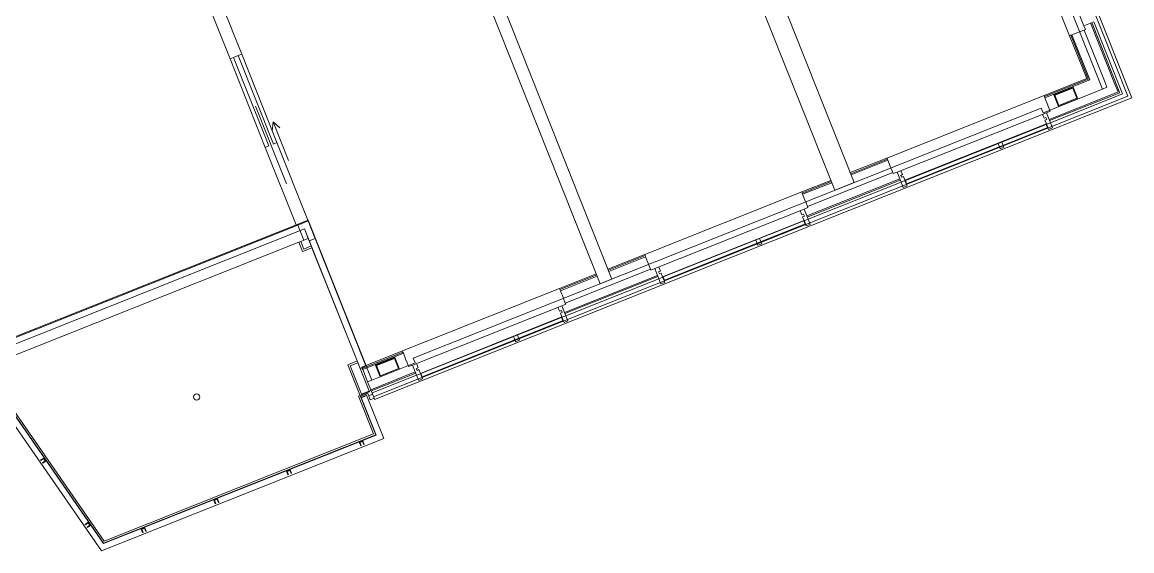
# Model space of a CAD drawing. Header units: metres. Extents: x 2747624 to 2747775, y 1250135 to 1250307.
# Drawn here: x 2747712.63 to 2747725.93, y 1250213.96 to 1250220.29 of the extents above; entities that cross this region are included whole.
import ezdxf

# ---------------------------------------------------------------- set-up
doc = ezdxf.new("R2010")
doc.units = ezdxf.units.M
doc.header["$MEASUREMENT"] = 0
doc.layers.add('nichttragend', color=7, linetype='Continuous')
doc.layers.add('tragend', color=7, linetype='Continuous')

# ---------------------------------------------------------------- blocks, each defined once
blk = doc.blocks.new('dfghdgh')
at = {"layer": 'nichttragend', "color": 252, "linetype": 'Continuous', "lineweight": 0}
for p, q in [((2746722.704, 1250227.37), (2746725.876, 1250219.403)), ((2746725.922, 1250219.383), (2746722.724, 1250227.416)), ((2746725.569, 1250219.489), (2746722.562, 1250227.04)), ((2746724.428, 1250222.008), (2746725.177, 1250220.127)), ((2746724.634, 1250222.037), (2746725.346, 1250220.248)), ((2746725.351, 1250220.196), (2746725.296, 1250220.174)), ((2746725.346, 1250220.248), (2746725.467, 1250220.296)), ((2746725.346, 1250220.248), (2746725.365, 1250220.202)), ((2746725.365, 1250220.202), (2746725.351, 1250220.196)), ((2746725.812, 1250219.43), (2746725.467, 1250220.296)), ((2746725.191, 1250220.133), (2746725.177, 1250220.127)), ((2746725.205, 1250220.138), (2746725.191, 1250220.133)), ((2746725.294, 1250220.174), (2746725.205, 1250220.138)), ((2746725.296, 1250220.174), (2746725.294, 1250220.174)), ((2746715.158, 1250219.867), (2746715.116, 1250219.851)), ((2746715.116, 1250219.851), (2746715.538, 1250218.791)), ((2746715.158, 1250219.867), (2746715.579, 1250218.808)), ((2746715.255, 1250219.906), (2746715.213, 1250219.889)), ((2746715.635, 1250218.83), (2746715.213, 1250219.889)), ((2746715.677, 1250218.847), (2746715.255, 1250219.906)), ((2746725.876, 1250219.403), (2746716.835, 1250215.803)), ((2746716.848, 1250215.77), (2746725.922, 1250219.383)), ((2746722.988, 1250218.663), (2746724.87, 1250219.413)), ((2746724.858, 1250219.206), (2746725.569, 1250219.489)), ((2746724.875, 1250219.399), (2746724.87, 1250219.413)), ((2746724.881, 1250219.385), (2746724.875, 1250219.399)), ((2746724.916, 1250219.295), (2746724.881, 1250219.385)), ((2746724.946, 1250219.086), (2746725.812, 1250219.43)), ((2746715.422, 1250219.284), (2746715.792, 1250218.355)), ((2746717.31, 1250216.265), (2746724.836, 1250219.262)), ((2746724.836, 1250219.262), (2746724.858, 1250219.206)), ((2746724.917, 1250219.294), (2746724.916, 1250219.295)), ((2746724.939, 1250219.238), (2746724.917, 1250219.294)), ((2746723.11, 1250218.494), (2746724.898, 1250219.206)), ((2746724.852, 1250219.188), (2746724.871, 1250219.139)), ((2746724.871, 1250219.139), (2746724.892, 1250219.148)), ((2746724.88, 1250219.116), (2746724.902, 1250219.124)), ((2746724.88, 1250219.116), (2746724.898, 1250219.071)), ((2746724.892, 1250219.148), (2746724.902, 1250219.124)), ((2746724.898, 1250219.206), (2746724.944, 1250219.225)), ((2746724.946, 1250219.086), (2746724.898, 1250219.206)), ((2746724.944, 1250219.225), (2746724.939, 1250219.238)), ((2746715.631, 1250219.098), (2746715.621, 1250218.986)), ((2746715.631, 1250219.098), (2746715.816, 1250218.633)), ((2746715.631, 1250219.098), (2746715.714, 1250219.023)), ((2746723.203, 1250218.396), (2746724.898, 1250219.071)), ((2746723.208, 1250218.393), (2746724.896, 1250219.066)), ((2746723.223, 1250218.355), (2746724.915, 1250219.029)), ((2746724.911, 1250219.028), (2746724.896, 1250219.066)), ((2746724.915, 1250219.029), (2746724.898, 1250219.071)), ((2746724.9, 1250219.067), (2746724.946, 1250219.086)), ((2746724.9, 1250219.067), (2746724.946, 1250219.086)), ((2746724.915, 1250219.029), (2746724.911, 1250219.028)), ((2746724.915, 1250219.029), (2746724.924, 1250219.005)), ((2746724.924, 1250219.005), (2746724.971, 1250219.023)), ((2746724.946, 1250219.086), (2746724.971, 1250219.023)), ((2746724.365, 1250218.854), (2746724.39, 1250218.792)), ((2746715.579, 1250218.808), (2746715.538, 1250218.791)), ((2746715.538, 1250218.791), (2746715.907, 1250217.862)), ((2746715.677, 1250218.847), (2746715.635, 1250218.83)), ((2746715.677, 1250218.847), (2746716.047, 1250217.918)), ((2746724.319, 1250218.836), (2746724.344, 1250218.774)), ((2746724.344, 1250218.774), (2746724.39, 1250218.792)), ((2746722.994, 1250218.65), (2746722.988, 1250218.663)), ((2746722.999, 1250218.636), (2746722.994, 1250218.65)), ((2746723.035, 1250218.546), (2746722.999, 1250218.636)), ((2746723.036, 1250218.545), (2746723.035, 1250218.546)), ((2746723.058, 1250218.489), (2746723.036, 1250218.545)), ((2746723.063, 1250218.476), (2746723.058, 1250218.489)), ((2746723.11, 1250218.494), (2746723.063, 1250218.476)), ((2746723.158, 1250218.374), (2746723.11, 1250218.494)), ((2746723.154, 1250218.455), (2746723.175, 1250218.464)), ((2746723.154, 1250218.455), (2746723.163, 1250218.432)), ((2746723.156, 1250218.513), (2746723.175, 1250218.464)), ((2746722.043, 1250217.93), (2746723.158, 1250218.374)), ((2746723.158, 1250218.374), (2746723.204, 1250218.392)), ((2746723.158, 1250218.374), (2746723.204, 1250218.392)), ((2746723.158, 1250218.374), (2746723.182, 1250218.311)), ((2746723.163, 1250218.432), (2746723.185, 1250218.441)), ((2746723.182, 1250218.311), (2746723.229, 1250218.33)), ((2746723.185, 1250218.441), (2746723.203, 1250218.396)), ((2746723.219, 1250218.354), (2746723.203, 1250218.396)), ((2746723.223, 1250218.355), (2746723.208, 1250218.393)), ((2746723.223, 1250218.355), (2746723.219, 1250218.354)), ((2746723.219, 1250218.354), (2746723.229, 1250218.33)), ((2746720.085, 1250217.508), (2746721.966, 1250218.257)), ((2746721.972, 1250218.243), (2746721.966, 1250218.257)), ((2746721.977, 1250218.229), (2746721.972, 1250218.243)), ((2746722.013, 1250218.14), (2746721.977, 1250218.229)), ((2746720.206, 1250217.338), (2746721.995, 1250218.05)), ((2746721.995, 1250218.05), (2746722.041, 1250218.069)), ((2746722.043, 1250217.93), (2746721.995, 1250218.05)), ((2746722.014, 1250218.138), (2746722.013, 1250218.14)), ((2746722.036, 1250218.082), (2746722.014, 1250218.138)), ((2746722.041, 1250218.069), (2746722.036, 1250218.082)), ((2746711.984, 1250216.3), (2746716.051, 1250217.92)), ((2746716.047, 1250217.918), (2746716.05, 1250217.909)), ((2746716.051, 1250217.92), (2746716.814, 1250216.003)), ((2746721.948, 1250218.032), (2746721.968, 1250217.983)), ((2746721.968, 1250217.983), (2746721.989, 1250217.992)), ((2746721.977, 1250217.96), (2746721.998, 1250217.968)), ((2746721.977, 1250217.96), (2746721.995, 1250217.915)), ((2746721.989, 1250217.992), (2746721.998, 1250217.968)), ((2746721.996, 1250217.911), (2746722.043, 1250217.93)), ((2746721.996, 1250217.911), (2746722.043, 1250217.93)), ((2746722.043, 1250217.93), (2746722.068, 1250217.867)), ((2746712.069, 1250216.324), (2746715.926, 1250217.859)), ((2746716.007, 1250217.816), (2746712.095, 1250216.258)), ((2746715.907, 1250217.862), (2746715.911, 1250217.853)), ((2746716.051, 1250217.909), (2746715.926, 1250217.859)), ((2746715.998, 1250217.679), (2746715.926, 1250217.859)), ((2746716.785, 1250215.861), (2746716.007, 1250217.816)), ((2746716.051, 1250217.909), (2746716.123, 1250217.729)), ((2746720.299, 1250217.24), (2746721.995, 1250217.915)), ((2746720.304, 1250217.238), (2746721.993, 1250217.91)), ((2746720.32, 1250217.199), (2746722.011, 1250217.873)), ((2746722.008, 1250217.872), (2746721.993, 1250217.91)), ((2746722.011, 1250217.873), (2746721.995, 1250217.915)), ((2746722.011, 1250217.873), (2746722.008, 1250217.872)), ((2746722.011, 1250217.873), (2746722.021, 1250217.849)), ((2746722.021, 1250217.849), (2746722.068, 1250217.867)), ((2746715.941, 1250217.656), (2746712.148, 1250216.146)), ((2746715.941, 1250217.656), (2746715.962, 1250217.664)), ((2746715.985, 1250217.545), (2746715.941, 1250217.656)), ((2746715.962, 1250217.664), (2746715.998, 1250217.679)), ((2746715.998, 1250217.573), (2746715.962, 1250217.664)), ((2746715.998, 1250217.679), (2746716.053, 1250217.701)), ((2746716.053, 1250217.701), (2746716.064, 1250217.673)), ((2746716.064, 1250217.673), (2746716.134, 1250217.701)), ((2746716.134, 1250217.701), (2746716.123, 1250217.729)), ((2746716.134, 1250217.701), (2746716.743, 1250216.172)), ((2746721.416, 1250217.68), (2746721.44, 1250217.618)), ((2746721.462, 1250217.698), (2746721.487, 1250217.636)), ((2746716.097, 1250217.589), (2746715.985, 1250217.545)), ((2746716.089, 1250217.61), (2746715.998, 1250217.573)), ((2746716.637, 1250216.232), (2746716.097, 1250217.589)), ((2746721.44, 1250217.618), (2746721.487, 1250217.636)), ((2746720.091, 1250217.494), (2746720.085, 1250217.508)), ((2746720.096, 1250217.48), (2746720.091, 1250217.494)), ((2746720.132, 1250217.39), (2746720.096, 1250217.48)), ((2746720.132, 1250217.389), (2746720.132, 1250217.39)), ((2746720.154, 1250217.333), (2746720.132, 1250217.389)), ((2746720.16, 1250217.32), (2746720.154, 1250217.333)), ((2746720.206, 1250217.338), (2746720.16, 1250217.32)), ((2746720.254, 1250217.218), (2746720.206, 1250217.338)), ((2746720.251, 1250217.3), (2746720.272, 1250217.308)), ((2746720.251, 1250217.3), (2746720.26, 1250217.276)), ((2746720.253, 1250217.357), (2746720.272, 1250217.308)), ((2746720.26, 1250217.276), (2746720.281, 1250217.285)), ((2746720.281, 1250217.285), (2746720.299, 1250217.24)), ((2746719.139, 1250216.774), (2746720.254, 1250217.218)), ((2746720.254, 1250217.218), (2746720.301, 1250217.236)), ((2746720.254, 1250217.218), (2746720.301, 1250217.236)), ((2746720.254, 1250217.218), (2746720.279, 1250217.155)), ((2746720.279, 1250217.155), (2746720.326, 1250217.174)), ((2746720.316, 1250217.198), (2746720.299, 1250217.24)), ((2746720.32, 1250217.199), (2746720.304, 1250217.238)), ((2746720.32, 1250217.199), (2746720.316, 1250217.198)), ((2746720.316, 1250217.198), (2746720.326, 1250217.174)), ((2746717.182, 1250216.352), (2746719.063, 1250217.101)), ((2746719.069, 1250217.087), (2746719.063, 1250217.101)), ((2746719.074, 1250217.073), (2746719.069, 1250217.087)), ((2746719.11, 1250216.984), (2746719.074, 1250217.073)), ((2746717.303, 1250216.182), (2746719.091, 1250216.894)), ((2746719.045, 1250216.876), (2746719.064, 1250216.827)), ((2746719.091, 1250216.894), (2746719.138, 1250216.913)), ((2746719.139, 1250216.774), (2746719.091, 1250216.894)), ((2746719.11, 1250216.982), (2746719.11, 1250216.984)), ((2746719.132, 1250216.926), (2746719.11, 1250216.982)), ((2746719.138, 1250216.913), (2746719.132, 1250216.926)), ((2746717.396, 1250216.084), (2746719.091, 1250216.759)), ((2746717.401, 1250216.082), (2746719.089, 1250216.754)), ((2746719.064, 1250216.827), (2746719.086, 1250216.836)), ((2746719.074, 1250216.804), (2746719.095, 1250216.812)), ((2746719.074, 1250216.804), (2746719.091, 1250216.759)), ((2746719.086, 1250216.836), (2746719.095, 1250216.812)), ((2746719.104, 1250216.716), (2746719.089, 1250216.754)), ((2746719.108, 1250216.717), (2746719.091, 1250216.759)), ((2746719.093, 1250216.755), (2746719.139, 1250216.774)), ((2746719.093, 1250216.755), (2746719.139, 1250216.774)), ((2746719.139, 1250216.774), (2746719.164, 1250216.711)), ((2746712.198, 1250216.166), (2746713.45, 1250216.664)), ((2746717.416, 1250216.043), (2746719.108, 1250216.717)), ((2746719.108, 1250216.717), (2746719.104, 1250216.716)), ((2746719.108, 1250216.717), (2746719.118, 1250216.693)), ((2746719.118, 1250216.693), (2746719.164, 1250216.711)), ((2746718.512, 1250216.524), (2746718.537, 1250216.462)), ((2746718.537, 1250216.462), (2746718.584, 1250216.48)), ((2746718.559, 1250216.542), (2746718.584, 1250216.48)), ((2746717.187, 1250216.338), (2746717.182, 1250216.352)), ((2746717.193, 1250216.324), (2746717.187, 1250216.338)), ((2746717.228, 1250216.234), (2746717.193, 1250216.324)), ((2746712.095, 1250216.258), (2746713.609, 1250214.073)), ((2746716.526, 1250216.187), (2746716.637, 1250216.232)), ((2746716.554, 1250216.175), (2746716.646, 1250216.211)), ((2746716.814, 1250216.003), (2746717.332, 1250216.21)), ((2746717.229, 1250216.233), (2746717.228, 1250216.234)), ((2746717.251, 1250216.177), (2746717.229, 1250216.233)), ((2746717.332, 1250216.21), (2746717.31, 1250216.265)), ((2746717.349, 1250216.201), (2746717.369, 1250216.152)), ((2746712.148, 1250216.146), (2746713.601, 1250214.049)), ((2746716.526, 1250216.187), (2746716.67, 1250215.826)), ((2746716.861, 1250215.347), (2746716.526, 1250216.187)), ((2746716.69, 1250215.834), (2746716.554, 1250216.175)), ((2746716.673, 1250216.143), (2746716.743, 1250216.172)), ((2746716.817, 1250215.849), (2746717.351, 1250216.062)), ((2746717.256, 1250216.164), (2746717.251, 1250216.177)), ((2746717.303, 1250216.182), (2746717.256, 1250216.164)), ((2746717.351, 1250216.062), (2746717.303, 1250216.182)), ((2746717.347, 1250216.144), (2746717.369, 1250216.152)), ((2746717.347, 1250216.144), (2746717.357, 1250216.12)), ((2746717.351, 1250216.062), (2746717.397, 1250216.08)), ((2746717.351, 1250216.062), (2746717.397, 1250216.08)), ((2746717.351, 1250216.062), (2746717.376, 1250215.999)), ((2746717.357, 1250216.12), (2746717.378, 1250216.129)), ((2746717.378, 1250216.129), (2746717.396, 1250216.084)), ((2746717.413, 1250216.042), (2746717.396, 1250216.084)), ((2746717.416, 1250216.043), (2746717.401, 1250216.082)), ((2746713.574, 1250213.958), (2746712.165, 1250215.993)), ((2746713.6, 1250214.044), (2746712.225, 1250216.029)), ((2746717.376, 1250215.999), (2746717.422, 1250216.018)), ((2746717.416, 1250216.043), (2746717.413, 1250216.042)), ((2746717.413, 1250216.042), (2746717.422, 1250216.018)), ((2746716.655, 1250215.809), (2746716.785, 1250215.861)), ((2746716.835, 1250215.358), (2746716.655, 1250215.809)), ((2746716.678, 1250215.805), (2746716.67, 1250215.826)), ((2746716.678, 1250215.805), (2746716.766, 1250215.841)), ((2746716.733, 1250215.814), (2746716.686, 1250215.796)), ((2746716.866, 1250215.344), (2746716.686, 1250215.796)), ((2746716.686, 1250215.796), (2746716.688, 1250215.791)), ((2746716.688, 1250215.791), (2746716.734, 1250215.81)), ((2746716.758, 1250215.861), (2746716.69, 1250215.834)), ((2746716.751, 1250215.822), (2746716.733, 1250215.814)), ((2746716.734, 1250215.81), (2746716.733, 1250215.814)), ((2746716.957, 1250215.305), (2746716.751, 1250215.822)), ((2746716.805, 1250215.88), (2746716.758, 1250215.861)), ((2746716.766, 1250215.841), (2746716.777, 1250215.815)), ((2746716.777, 1250215.815), (2746716.823, 1250215.833)), ((2746716.777, 1250215.815), (2746716.795, 1250215.768)), ((2746716.823, 1250215.833), (2746716.805, 1250215.88)), ((2746716.848, 1250215.77), (2746716.817, 1250215.849)), ((2746716.823, 1250215.833), (2746716.841, 1250215.787)), ((2746716.795, 1250215.768), (2746716.841, 1250215.787)), ((2746716.957, 1250215.305), (2746713.574, 1250213.958)), ((2746716.866, 1250215.344), (2746713.6, 1250214.044)), ((2746713.601, 1250214.049), (2746716.861, 1250215.347)), ((2746713.609, 1250214.073), (2746716.835, 1250215.358)), ((2746716.664, 1250215.259), (2746716.706, 1250215.275)), ((2746716.681, 1250215.217), (2746716.664, 1250215.259)), ((2746716.703, 1250215.269), (2746716.671, 1250215.256)), ((2746716.718, 1250215.232), (2746716.703, 1250215.269)), ((2746716.706, 1250215.275), (2746716.723, 1250215.233)), ((2746716.671, 1250215.256), (2746716.686, 1250215.219)), ((2746716.686, 1250215.219), (2746716.681, 1250215.217)), ((2746716.723, 1250215.233), (2746716.718, 1250215.232)), ((2746712.846, 1250215.045), (2746712.883, 1250215.07)), ((2746712.848, 1250215.041), (2746712.846, 1250215.045)), ((2746712.881, 1250215.063), (2746712.848, 1250215.041)), ((2746712.868, 1250215.012), (2746712.901, 1250215.035)), ((2746712.871, 1250215.008), (2746712.868, 1250215.012)), ((2746712.908, 1250215.033), (2746712.871, 1250215.008)), ((2746712.901, 1250215.035), (2746712.881, 1250215.063)), ((2746712.883, 1250215.07), (2746712.908, 1250215.033)), ((2746715.793, 1250214.912), (2746715.835, 1250214.928)), ((2746715.81, 1250214.87), (2746715.793, 1250214.912)), ((2746715.832, 1250214.922), (2746715.8, 1250214.909)), ((2746715.8, 1250214.909), (2746715.815, 1250214.872)), ((2746715.815, 1250214.872), (2746715.81, 1250214.87)), ((2746715.847, 1250214.885), (2746715.832, 1250214.922)), ((2746715.835, 1250214.928), (2746715.852, 1250214.887)), ((2746715.852, 1250214.887), (2746715.847, 1250214.885)), ((2746714.922, 1250214.565), (2746714.964, 1250214.582)), ((2746714.939, 1250214.523), (2746714.922, 1250214.565)), ((2746714.961, 1250214.575), (2746714.929, 1250214.562)), ((2746714.929, 1250214.562), (2746714.944, 1250214.525)), ((2746714.944, 1250214.525), (2746714.939, 1250214.523)), ((2746714.976, 1250214.538), (2746714.961, 1250214.575)), ((2746714.964, 1250214.582), (2746714.981, 1250214.54)), ((2746714.981, 1250214.54), (2746714.976, 1250214.538)), ((2746713.379, 1250214.274), (2746713.416, 1250214.3)), ((2746713.382, 1250214.27), (2746713.379, 1250214.274)), ((2746713.415, 1250214.293), (2746713.382, 1250214.27)), ((2746713.402, 1250214.241), (2746713.435, 1250214.264)), ((2746713.405, 1250214.237), (2746713.402, 1250214.241)), ((2746713.442, 1250214.263), (2746713.405, 1250214.237)), ((2746713.435, 1250214.264), (2746713.415, 1250214.293)), ((2746713.416, 1250214.3), (2746713.442, 1250214.263)), ((2746714.051, 1250214.218), (2746714.093, 1250214.235)), ((2746714.068, 1250214.176), (2746714.051, 1250214.218)), ((2746714.09, 1250214.228), (2746714.058, 1250214.215)), ((2746714.058, 1250214.215), (2746714.073, 1250214.178)), ((2746714.105, 1250214.191), (2746714.09, 1250214.228)), ((2746714.093, 1250214.235), (2746714.11, 1250214.193)), ((2746714.073, 1250214.178), (2746714.068, 1250214.176)), ((2746714.11, 1250214.193), (2746714.105, 1250214.191))]:
    blk.add_line(p, q, dxfattribs=at)
at = {"layer": 'nichttragend', "color": 190, "linetype": 'Continuous', "lineweight": 0}
for p, q in [((2746725.602, 1250219.567), (2746725.351, 1250220.196)), ((2746725.719, 1250219.549), (2746725.428, 1250220.281)), ((2746725.771, 1250219.459), (2746725.442, 1250220.286)), ((2746725.177, 1250220.127), (2746725.381, 1250219.616)), ((2746725.191, 1250220.133), (2746725.395, 1250219.622)), ((2746725.414, 1250219.613), (2746725.205, 1250220.138)), ((2746725.381, 1250219.616), (2746724.87, 1250219.413)), ((2746725.4, 1250219.608), (2746724.875, 1250219.399)), ((2746724.881, 1250219.385), (2746725.406, 1250219.594)), ((2746725.4, 1250219.608), (2746725.395, 1250219.622)), ((2746725.406, 1250219.594), (2746725.42, 1250219.599)), ((2746725.42, 1250219.599), (2746725.414, 1250219.613)), ((2746725.624, 1250219.511), (2746725.602, 1250219.567)), ((2746725.757, 1250219.454), (2746725.719, 1250219.549)), ((2746724.931, 1250219.125), (2746725.662, 1250219.416)), ((2746724.936, 1250219.111), (2746725.777, 1250219.445)), ((2746725.569, 1250219.489), (2746725.624, 1250219.511)), ((2746725.662, 1250219.416), (2746725.757, 1250219.454)), ((2746725.777, 1250219.445), (2746725.771, 1250219.459)), ((2746722.988, 1250218.663), (2746722.547, 1250218.488)), ((2746722.994, 1250218.65), (2746722.553, 1250218.474)), ((2746722.558, 1250218.46), (2746722.999, 1250218.636)), ((2746722.036, 1250218.082), (2746723.058, 1250218.489)), ((2746722.315, 1250218.395), (2746721.966, 1250218.257)), ((2746722.32, 1250218.381), (2746721.972, 1250218.243)), ((2746721.977, 1250218.229), (2746722.326, 1250218.367)), ((2746722.027, 1250217.969), (2746723.142, 1250218.413)), ((2746722.033, 1250217.955), (2746723.148, 1250218.399)), ((2746720.085, 1250217.508), (2746719.644, 1250217.332)), ((2746720.091, 1250217.494), (2746719.649, 1250217.318)), ((2746719.655, 1250217.304), (2746720.096, 1250217.48)), ((2746719.504, 1250217.276), (2746719.063, 1250217.101)), ((2746719.51, 1250217.262), (2746719.069, 1250217.087)), ((2746719.124, 1250216.813), (2746720.239, 1250217.257)), ((2746719.132, 1250216.926), (2746720.154, 1250217.333)), ((2746719.074, 1250217.073), (2746719.515, 1250217.248)), ((2746719.129, 1250216.799), (2746720.244, 1250217.243)), ((2746717.182, 1250216.352), (2746716.694, 1250216.157)), ((2746717.187, 1250216.338), (2746716.699, 1250216.143)), ((2746716.705, 1250216.129), (2746717.193, 1250216.324)), ((2746716.699, 1250216.143), (2746716.694, 1250216.157)), ((2746716.705, 1250216.129), (2746716.699, 1250216.143)), ((2746716.741, 1250216.039), (2746716.705, 1250216.129)), ((2746716.801, 1250215.888), (2746717.335, 1250216.101)), ((2746716.807, 1250215.874), (2746717.341, 1250216.087)), ((2746716.763, 1250215.983), (2746716.741, 1250216.039)), ((2746716.763, 1250215.983), (2746716.814, 1250216.003)), ((2746716.801, 1250215.888), (2746716.763, 1250215.983)), ((2746716.807, 1250215.874), (2746716.801, 1250215.888))]:
    blk.add_line(p, q, dxfattribs=at)
at = {"layer": 'tragend', "color": 92, "linetype": 'Continuous', "lineweight": 0}
for p, q in [((2746720.609, 1250222.681), (2746722.362, 1250218.277)), ((2746722.594, 1250218.369), (2746720.878, 1250222.68)), ((2746714.839, 1250220.545), (2746715.116, 1250219.851)), ((2746715.255, 1250219.906), (2746715.034, 1250220.461)), ((2746715.158, 1250219.867), (2746715.213, 1250219.889)), ((2746725.22, 1250219.512), (2746724.988, 1250219.419)), ((2746724.988, 1250219.419), (2746725.044, 1250219.28)), ((2746725.001, 1250219.414), (2746725.215, 1250219.499)), ((2746725.049, 1250219.293), (2746725.001, 1250219.414)), ((2746725.215, 1250219.499), (2746725.263, 1250219.378)), ((2746725.276, 1250219.372), (2746725.22, 1250219.512)), ((2746725.044, 1250219.28), (2746725.276, 1250219.372)), ((2746725.263, 1250219.378), (2746725.049, 1250219.293)), ((2746722.594, 1250218.369), (2746722.362, 1250218.277)), ((2746716.053, 1250217.701), (2746716.007, 1250217.816)), ((2746716.637, 1250216.232), (2746716.064, 1250217.673)), ((2746717.091, 1250216.275), (2746716.859, 1250216.183)), ((2746716.872, 1250216.177), (2746717.085, 1250216.262)), ((2746717.085, 1250216.262), (2746717.134, 1250216.141)), ((2746717.147, 1250216.136), (2746717.091, 1250216.275)), ((2746716.859, 1250216.183), (2746716.914, 1250216.043)), ((2746716.92, 1250216.056), (2746716.872, 1250216.177)), ((2746716.914, 1250216.043), (2746717.147, 1250216.136)), ((2746717.134, 1250216.141), (2746716.92, 1250216.056))]:
    blk.add_line(p, q, dxfattribs=at)
at = {"layer": 'tragend', "color": 20, "linetype": 'Continuous', "lineweight": 0}
for p, q in [((2746717.798, 1250221.562), (2746719.552, 1250217.158)), ((2746719.691, 1250217.213), (2746717.938, 1250221.617)), ((2746719.552, 1250217.158), (2746719.691, 1250217.213))]:
    blk.add_line(p, q, dxfattribs=at)
at = {"layer": 'tragend', "color": 92, "linetype": 'Continuous', "lineweight": 0}
for start, end in [(21.7099, 201.7099), (201.7099, 21.7099)]:
    blk.add_arc((2746714.716, 1250215.801), 0.0375, start, end, dxfattribs=at)

msp = doc.modelspace()

# ---------------------------------------------------------------- block references
msp.add_blockref('dfghdgh', (1000.005, -0.002))

doc.saveas('drawing.dxf')
